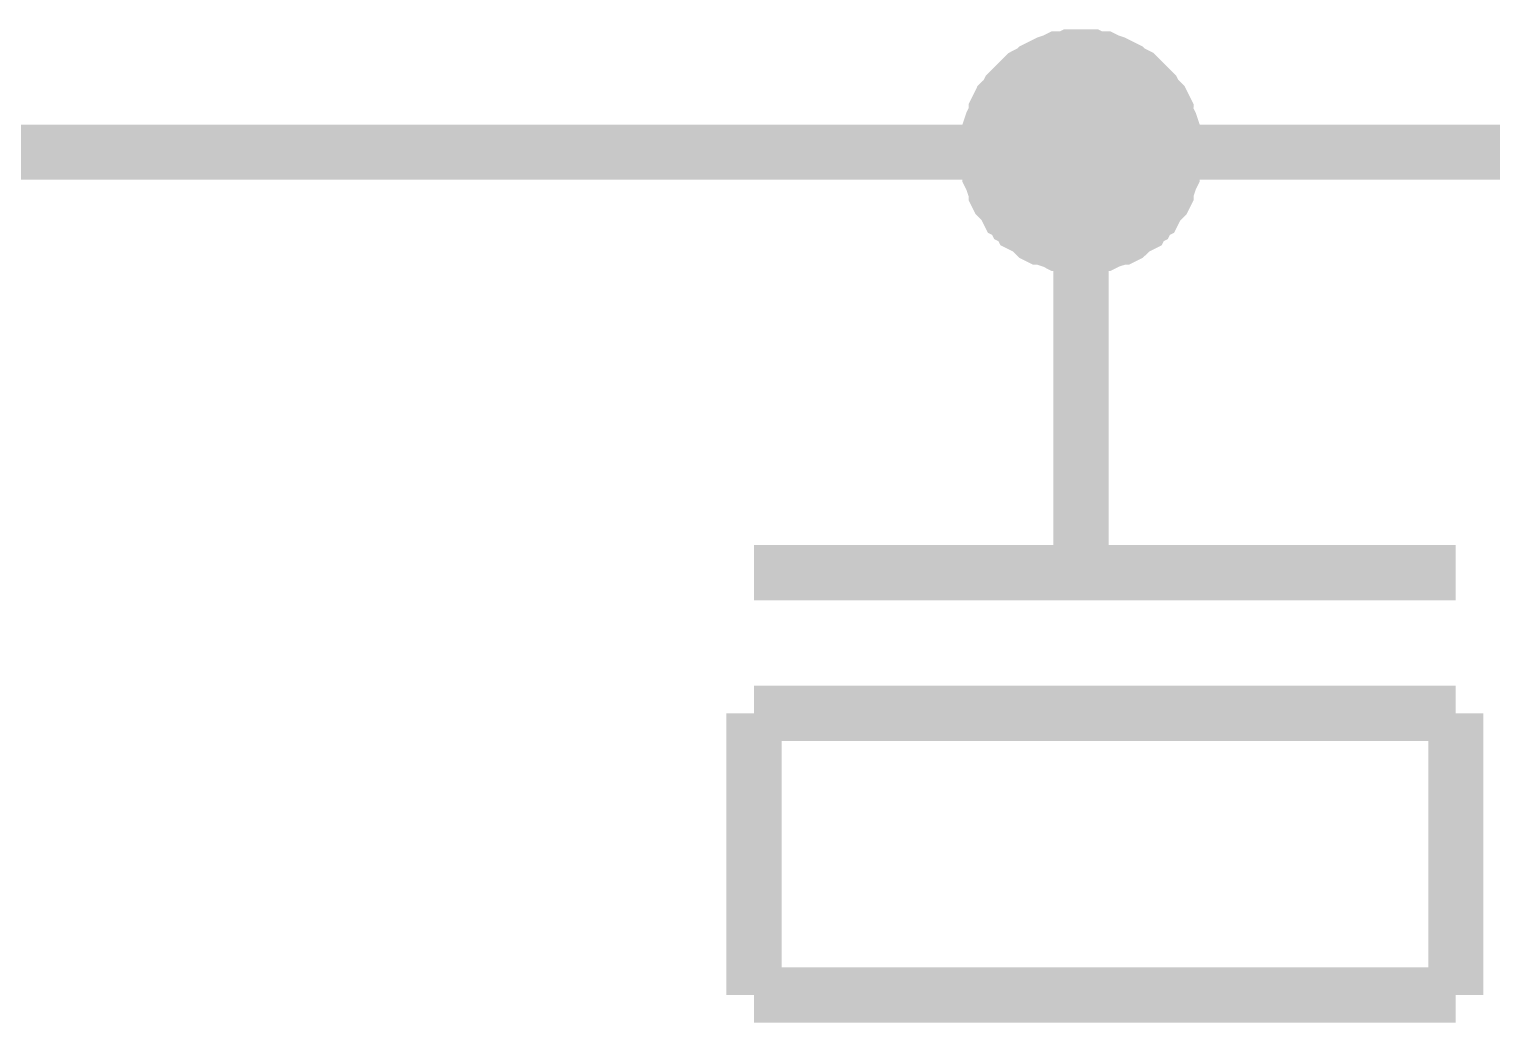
# Model space of a CAD drawing. Header units: millimetres. Extents: x 0 to 19, y 0 to 9.5.
# Drawn here: x 9.6755 to 9.9878, y 5.5138 to 5.7259 of the extents above; entities that cross this region are included whole.
import ezdxf

# ---------------------------------------------------------------- set-up
doc = ezdxf.new("R2010")
doc.units = ezdxf.units.MM
doc.header["$MEASUREMENT"] = 0
doc.layers.add('Sheet', color=255, linetype='Continuous')

msp = doc.modelspace()

# ---------------------------------------------------------------- linework, layer by layer
at = {"layer": 'Sheet'}
for points, const_width in [([(9.88021, 5.69965), (9.88021, 5.70053), (9.88021, 5.70186), (9.88065, 5.70274), (9.88065, 5.70363), (9.88065, 5.70451), (9.8811, 5.70584), (9.88154, 5.70672), (9.88198, 5.7076), (9.88198, 5.70849), (9.88242, 5.70937), (9.88286, 5.71026), (9.88375, 5.71114), (9.88419, 5.71158), (9.88463, 5.71247), (9.88552, 5.71335), (9.88596, 5.71379), (9.88684, 5.71468), (9.88729, 5.71512), (9.88817, 5.716), (9.88905, 5.71645), (9.88994, 5.71689), (9.89038, 5.71733), (9.89126, 5.71777), (9.89215, 5.71821), (9.89303, 5.71866), (9.89436, 5.7191), (9.89524, 5.71954), (9.89613, 5.71954), (9.89701, 5.71954), (9.8979, 5.71998), (9.89922, 5.71998), (9.90011, 5.71998)], 0.0118), ([(9.88021, 5.69965), (9.88021, 5.70053), (9.88021, 5.70186), (9.88065, 5.70274), (9.88065, 5.70363), (9.88065, 5.70451), (9.8811, 5.70584), (9.88154, 5.70672), (9.88198, 5.7076), (9.88198, 5.70849), (9.88242, 5.70937), (9.88286, 5.71026), (9.88375, 5.71114), (9.88419, 5.71158), (9.88463, 5.71247), (9.88552, 5.71335), (9.88596, 5.71379), (9.88684, 5.71468), (9.88729, 5.71512), (9.88817, 5.716), (9.88905, 5.71645), (9.88994, 5.71689), (9.89038, 5.71733), (9.89126, 5.71777), (9.89215, 5.71821), (9.89303, 5.71866), (9.89436, 5.7191), (9.89524, 5.71954), (9.89613, 5.71954), (9.89701, 5.71954), (9.8979, 5.71998), (9.89922, 5.71998), (9.90011, 5.71998)], 0.0118), ([(9.88021, 5.69965), (9.88021, 5.70053), (9.88021, 5.70186), (9.88065, 5.70274), (9.88065, 5.70363), (9.88065, 5.70451), (9.8811, 5.70584), (9.88154, 5.70672), (9.88198, 5.7076), (9.88198, 5.70849), (9.88242, 5.70937), (9.88286, 5.71026), (9.88375, 5.71114), (9.88419, 5.71158), (9.88463, 5.71247), (9.88552, 5.71335), (9.88596, 5.71379), (9.88684, 5.71468), (9.88729, 5.71512), (9.88817, 5.716), (9.88905, 5.71645), (9.88994, 5.71689), (9.89038, 5.71733), (9.89126, 5.71777), (9.89215, 5.71821), (9.89303, 5.71866), (9.89436, 5.7191), (9.89524, 5.71954), (9.89613, 5.71954), (9.89701, 5.71954), (9.8979, 5.71998), (9.89922, 5.71998), (9.90011, 5.71998)], 0.0118), ([(9.88021, 5.69965), (9.88021, 5.70053), (9.88021, 5.70186), (9.88065, 5.70274), (9.88065, 5.70363), (9.88065, 5.70451), (9.8811, 5.70584), (9.88154, 5.70672), (9.88198, 5.7076), (9.88198, 5.70849), (9.88242, 5.70937), (9.88286, 5.71026), (9.88375, 5.71114), (9.88419, 5.71158), (9.88463, 5.71247), (9.88552, 5.71335), (9.88596, 5.71379), (9.88684, 5.71468), (9.88729, 5.71512), (9.88817, 5.716), (9.88905, 5.71645), (9.88994, 5.71689), (9.89038, 5.71733), (9.89126, 5.71777), (9.89215, 5.71821), (9.89303, 5.71866), (9.89436, 5.7191), (9.89524, 5.71954), (9.89613, 5.71954), (9.89701, 5.71954), (9.8979, 5.71998), (9.89922, 5.71998), (9.90011, 5.71998)], 0.0118), ([(9.88021, 5.69965), (9.88021, 5.70053), (9.88021, 5.70186), (9.88065, 5.70274), (9.88065, 5.70363), (9.88065, 5.70451), (9.8811, 5.70584), (9.88154, 5.70672), (9.88198, 5.7076), (9.88198, 5.70849), (9.88242, 5.70937), (9.88286, 5.71026), (9.88375, 5.71114), (9.88419, 5.71158), (9.88463, 5.71247), (9.88552, 5.71335), (9.88596, 5.71379), (9.88684, 5.71468), (9.88729, 5.71512), (9.88817, 5.716), (9.88905, 5.71645), (9.88994, 5.71689), (9.89038, 5.71733), (9.89126, 5.71777), (9.89215, 5.71821), (9.89303, 5.71866), (9.89436, 5.7191), (9.89524, 5.71954), (9.89613, 5.71954), (9.89701, 5.71954), (9.8979, 5.71998), (9.89922, 5.71998), (9.90011, 5.71998)], 0.0118), ([(9.90011, 5.71998), (9.90011, 5.71998)], 0.0118), ([(9.90011, 5.71998), (9.90099, 5.71998), (9.90232, 5.71998), (9.9032, 5.71954), (9.90409, 5.71954), (9.90497, 5.71954), (9.90585, 5.7191), (9.90718, 5.71866), (9.90806, 5.71821), (9.90895, 5.71777), (9.90983, 5.71733), (9.91028, 5.71689), (9.91116, 5.71645), (9.91204, 5.716), (9.91293, 5.71512), (9.91337, 5.71468), (9.91425, 5.71379), (9.9147, 5.71335), (9.91558, 5.71247), (9.91602, 5.71158), (9.91647, 5.71114), (9.91735, 5.71026), (9.91779, 5.70937), (9.91823, 5.70849), (9.91823, 5.7076), (9.91868, 5.70672), (9.91912, 5.70584), (9.91956, 5.70451), (9.91956, 5.70363), (9.91956, 5.70274), (9.92, 5.70186), (9.92, 5.70053), (9.92, 5.69965)], 0.0118), ([(9.90011, 5.71998), (9.90011, 5.71998)], 0.0118), ([(9.90011, 5.71998), (9.90099, 5.71998), (9.90232, 5.71998), (9.9032, 5.71954), (9.90409, 5.71954), (9.90497, 5.71954), (9.90585, 5.7191), (9.90718, 5.71866), (9.90806, 5.71821), (9.90895, 5.71777), (9.90983, 5.71733), (9.91028, 5.71689), (9.91116, 5.71645), (9.91204, 5.716), (9.91293, 5.71512), (9.91337, 5.71468), (9.91425, 5.71379), (9.9147, 5.71335), (9.91558, 5.71247), (9.91602, 5.71158), (9.91647, 5.71114), (9.91735, 5.71026), (9.91779, 5.70937), (9.91823, 5.70849), (9.91823, 5.7076), (9.91868, 5.70672), (9.91912, 5.70584), (9.91956, 5.70451), (9.91956, 5.70363), (9.91956, 5.70274), (9.92, 5.70186), (9.92, 5.70053), (9.92, 5.69965)], 0.0118), ([(9.90011, 5.71998), (9.90011, 5.71998)], 0.0118), ([(9.90011, 5.71998), (9.90099, 5.71998), (9.90232, 5.71998), (9.9032, 5.71954), (9.90409, 5.71954), (9.90497, 5.71954), (9.90585, 5.7191), (9.90718, 5.71866), (9.90806, 5.71821), (9.90895, 5.71777), (9.90983, 5.71733), (9.91028, 5.71689), (9.91116, 5.71645), (9.91204, 5.716), (9.91293, 5.71512), (9.91337, 5.71468), (9.91425, 5.71379), (9.9147, 5.71335), (9.91558, 5.71247), (9.91602, 5.71158), (9.91647, 5.71114), (9.91735, 5.71026), (9.91779, 5.70937), (9.91823, 5.70849), (9.91823, 5.7076), (9.91868, 5.70672), (9.91912, 5.70584), (9.91956, 5.70451), (9.91956, 5.70363), (9.91956, 5.70274), (9.92, 5.70186), (9.92, 5.70053), (9.92, 5.69965)], 0.0118), ([(9.90011, 5.71998), (9.90011, 5.71998)], 0.0118), ([(9.90011, 5.71998), (9.90099, 5.71998), (9.90232, 5.71998), (9.9032, 5.71954), (9.90409, 5.71954), (9.90497, 5.71954), (9.90585, 5.7191), (9.90718, 5.71866), (9.90806, 5.71821), (9.90895, 5.71777), (9.90983, 5.71733), (9.91028, 5.71689), (9.91116, 5.71645), (9.91204, 5.716), (9.91293, 5.71512), (9.91337, 5.71468), (9.91425, 5.71379), (9.9147, 5.71335), (9.91558, 5.71247), (9.91602, 5.71158), (9.91647, 5.71114), (9.91735, 5.71026), (9.91779, 5.70937), (9.91823, 5.70849), (9.91823, 5.7076), (9.91868, 5.70672), (9.91912, 5.70584), (9.91956, 5.70451), (9.91956, 5.70363), (9.91956, 5.70274), (9.92, 5.70186), (9.92, 5.70053), (9.92, 5.69965)], 0.0118), ([(9.90011, 5.71998), (9.90011, 5.71998)], 0.0118), ([(9.90011, 5.71998), (9.90099, 5.71998), (9.90232, 5.71998), (9.9032, 5.71954), (9.90409, 5.71954), (9.90497, 5.71954), (9.90585, 5.7191), (9.90718, 5.71866), (9.90806, 5.71821), (9.90895, 5.71777), (9.90983, 5.71733), (9.91028, 5.71689), (9.91116, 5.71645), (9.91204, 5.716), (9.91293, 5.71512), (9.91337, 5.71468), (9.91425, 5.71379), (9.9147, 5.71335), (9.91558, 5.71247), (9.91602, 5.71158), (9.91647, 5.71114), (9.91735, 5.71026), (9.91779, 5.70937), (9.91823, 5.70849), (9.91823, 5.7076), (9.91868, 5.70672), (9.91912, 5.70584), (9.91956, 5.70451), (9.91956, 5.70363), (9.91956, 5.70274), (9.92, 5.70186), (9.92, 5.70053), (9.92, 5.69965)], 0.0118), ([(9.88021, 5.69965), (9.88021, 5.70053), (9.88021, 5.70186), (9.88065, 5.70274), (9.88065, 5.70363), (9.88065, 5.70451), (9.8811, 5.70584), (9.88154, 5.70672), (9.88198, 5.7076), (9.88198, 5.70849), (9.88242, 5.70937), (9.88286, 5.71026), (9.88375, 5.71114), (9.88419, 5.71158), (9.88463, 5.71247), (9.88552, 5.71335), (9.88596, 5.71379), (9.88684, 5.71468), (9.88729, 5.71512), (9.88817, 5.716), (9.88905, 5.71645), (9.88994, 5.71689), (9.89038, 5.71733), (9.89126, 5.71777), (9.89215, 5.71821), (9.89303, 5.71866), (9.89436, 5.7191), (9.89524, 5.71954), (9.89613, 5.71954), (9.89701, 5.71954), (9.8979, 5.71998), (9.89922, 5.71998), (9.90011, 5.71998)], 0.0039), ([(9.88021, 5.69965), (9.88021, 5.70053), (9.88021, 5.70186), (9.88065, 5.70274), (9.88065, 5.70363), (9.88065, 5.70451), (9.8811, 5.70584), (9.88154, 5.70672), (9.88198, 5.7076), (9.88198, 5.70849), (9.88242, 5.70937), (9.88286, 5.71026), (9.88375, 5.71114), (9.88419, 5.71158), (9.88463, 5.71247), (9.88552, 5.71335), (9.88596, 5.71379), (9.88684, 5.71468), (9.88729, 5.71512), (9.88817, 5.716), (9.88905, 5.71645), (9.88994, 5.71689), (9.89038, 5.71733), (9.89126, 5.71777), (9.89215, 5.71821), (9.89303, 5.71866), (9.89436, 5.7191), (9.89524, 5.71954), (9.89613, 5.71954), (9.89701, 5.71954), (9.8979, 5.71998), (9.89922, 5.71998), (9.90011, 5.71998)], 0.0039), ([(9.88021, 5.69965), (9.88021, 5.70053), (9.88021, 5.70186), (9.88065, 5.70274), (9.88065, 5.70363), (9.88065, 5.70451), (9.8811, 5.70584), (9.88154, 5.70672), (9.88198, 5.7076), (9.88198, 5.70849), (9.88242, 5.70937), (9.88286, 5.71026), (9.88375, 5.71114), (9.88419, 5.71158), (9.88463, 5.71247), (9.88552, 5.71335), (9.88596, 5.71379), (9.88684, 5.71468), (9.88729, 5.71512), (9.88817, 5.716), (9.88905, 5.71645), (9.88994, 5.71689), (9.89038, 5.71733), (9.89126, 5.71777), (9.89215, 5.71821), (9.89303, 5.71866), (9.89436, 5.7191), (9.89524, 5.71954), (9.89613, 5.71954), (9.89701, 5.71954), (9.8979, 5.71998), (9.89922, 5.71998), (9.90011, 5.71998)], 0.0039), ([(9.88021, 5.69965), (9.88021, 5.70053), (9.88021, 5.70186), (9.88065, 5.70274), (9.88065, 5.70363), (9.88065, 5.70451), (9.8811, 5.70584), (9.88154, 5.70672), (9.88198, 5.7076), (9.88198, 5.70849), (9.88242, 5.70937), (9.88286, 5.71026), (9.88375, 5.71114), (9.88419, 5.71158), (9.88463, 5.71247), (9.88552, 5.71335), (9.88596, 5.71379), (9.88684, 5.71468), (9.88729, 5.71512), (9.88817, 5.716), (9.88905, 5.71645), (9.88994, 5.71689), (9.89038, 5.71733), (9.89126, 5.71777), (9.89215, 5.71821), (9.89303, 5.71866), (9.89436, 5.7191), (9.89524, 5.71954), (9.89613, 5.71954), (9.89701, 5.71954), (9.8979, 5.71998), (9.89922, 5.71998), (9.90011, 5.71998)], 0.0039), ([(9.88021, 5.69965), (9.88021, 5.70053), (9.88021, 5.70186), (9.88065, 5.70274), (9.88065, 5.70363), (9.88065, 5.70451), (9.8811, 5.70584), (9.88154, 5.70672), (9.88198, 5.7076), (9.88198, 5.70849), (9.88242, 5.70937), (9.88286, 5.71026), (9.88375, 5.71114), (9.88419, 5.71158), (9.88463, 5.71247), (9.88552, 5.71335), (9.88596, 5.71379), (9.88684, 5.71468), (9.88729, 5.71512), (9.88817, 5.716), (9.88905, 5.71645), (9.88994, 5.71689), (9.89038, 5.71733), (9.89126, 5.71777), (9.89215, 5.71821), (9.89303, 5.71866), (9.89436, 5.7191), (9.89524, 5.71954), (9.89613, 5.71954), (9.89701, 5.71954), (9.8979, 5.71998), (9.89922, 5.71998), (9.90011, 5.71998)], 0.0039), ([(9.90011, 5.71998), (9.90011, 5.71998)], 0.0039), ([(9.90011, 5.71998), (9.90099, 5.71998), (9.90232, 5.71998), (9.9032, 5.71954), (9.90409, 5.71954), (9.90497, 5.71954), (9.90585, 5.7191), (9.90718, 5.71866), (9.90806, 5.71821), (9.90895, 5.71777), (9.90983, 5.71733), (9.91028, 5.71689), (9.91116, 5.71645), (9.91204, 5.716), (9.91293, 5.71512), (9.91337, 5.71468), (9.91425, 5.71379), (9.9147, 5.71335), (9.91558, 5.71247), (9.91602, 5.71158), (9.91647, 5.71114), (9.91735, 5.71026), (9.91779, 5.70937), (9.91823, 5.70849), (9.91823, 5.7076), (9.91868, 5.70672), (9.91912, 5.70584), (9.91956, 5.70451), (9.91956, 5.70363), (9.91956, 5.70274), (9.92, 5.70186), (9.92, 5.70053), (9.92, 5.69965)], 0.0039), ([(9.90011, 5.71998), (9.90011, 5.71998)], 0.0039), ([(9.90011, 5.71998), (9.90099, 5.71998), (9.90232, 5.71998), (9.9032, 5.71954), (9.90409, 5.71954), (9.90497, 5.71954), (9.90585, 5.7191), (9.90718, 5.71866), (9.90806, 5.71821), (9.90895, 5.71777), (9.90983, 5.71733), (9.91028, 5.71689), (9.91116, 5.71645), (9.91204, 5.716), (9.91293, 5.71512), (9.91337, 5.71468), (9.91425, 5.71379), (9.9147, 5.71335), (9.91558, 5.71247), (9.91602, 5.71158), (9.91647, 5.71114), (9.91735, 5.71026), (9.91779, 5.70937), (9.91823, 5.70849), (9.91823, 5.7076), (9.91868, 5.70672), (9.91912, 5.70584), (9.91956, 5.70451), (9.91956, 5.70363), (9.91956, 5.70274), (9.92, 5.70186), (9.92, 5.70053), (9.92, 5.69965)], 0.0039), ([(9.90011, 5.71998), (9.90011, 5.71998)], 0.0039), ([(9.90011, 5.71998), (9.90099, 5.71998), (9.90232, 5.71998), (9.9032, 5.71954), (9.90409, 5.71954), (9.90497, 5.71954), (9.90585, 5.7191), (9.90718, 5.71866), (9.90806, 5.71821), (9.90895, 5.71777), (9.90983, 5.71733), (9.91028, 5.71689), (9.91116, 5.71645), (9.91204, 5.716), (9.91293, 5.71512), (9.91337, 5.71468), (9.91425, 5.71379), (9.9147, 5.71335), (9.91558, 5.71247), (9.91602, 5.71158), (9.91647, 5.71114), (9.91735, 5.71026), (9.91779, 5.70937), (9.91823, 5.70849), (9.91823, 5.7076), (9.91868, 5.70672), (9.91912, 5.70584), (9.91956, 5.70451), (9.91956, 5.70363), (9.91956, 5.70274), (9.92, 5.70186), (9.92, 5.70053), (9.92, 5.69965)], 0.0039), ([(9.90011, 5.71998), (9.90011, 5.71998)], 0.0039), ([(9.90011, 5.71998), (9.90099, 5.71998), (9.90232, 5.71998), (9.9032, 5.71954), (9.90409, 5.71954), (9.90497, 5.71954), (9.90585, 5.7191), (9.90718, 5.71866), (9.90806, 5.71821), (9.90895, 5.71777), (9.90983, 5.71733), (9.91028, 5.71689), (9.91116, 5.71645), (9.91204, 5.716), (9.91293, 5.71512), (9.91337, 5.71468), (9.91425, 5.71379), (9.9147, 5.71335), (9.91558, 5.71247), (9.91602, 5.71158), (9.91647, 5.71114), (9.91735, 5.71026), (9.91779, 5.70937), (9.91823, 5.70849), (9.91823, 5.7076), (9.91868, 5.70672), (9.91912, 5.70584), (9.91956, 5.70451), (9.91956, 5.70363), (9.91956, 5.70274), (9.92, 5.70186), (9.92, 5.70053), (9.92, 5.69965)], 0.0039), ([(9.90011, 5.71998), (9.90011, 5.71998)], 0.0039), ([(9.90011, 5.71998), (9.90099, 5.71998), (9.90232, 5.71998), (9.9032, 5.71954), (9.90409, 5.71954), (9.90497, 5.71954), (9.90585, 5.7191), (9.90718, 5.71866), (9.90806, 5.71821), (9.90895, 5.71777), (9.90983, 5.71733), (9.91028, 5.71689), (9.91116, 5.71645), (9.91204, 5.716), (9.91293, 5.71512), (9.91337, 5.71468), (9.91425, 5.71379), (9.9147, 5.71335), (9.91558, 5.71247), (9.91602, 5.71158), (9.91647, 5.71114), (9.91735, 5.71026), (9.91779, 5.70937), (9.91823, 5.70849), (9.91823, 5.7076), (9.91868, 5.70672), (9.91912, 5.70584), (9.91956, 5.70451), (9.91956, 5.70363), (9.91956, 5.70274), (9.92, 5.70186), (9.92, 5.70053), (9.92, 5.69965)], 0.0039), ([(9.60036, 5.69965), (9.90011, 5.69965), (10.40013, 5.69965)], 0.0118), ([(9.90011, 5.67975), (9.89922, 5.67975), (9.8979, 5.67975), (9.89701, 5.68019), (9.89613, 5.68019), (9.89524, 5.68019), (9.89436, 5.68064), (9.89303, 5.68108), (9.89215, 5.68152), (9.89126, 5.68152), (9.89038, 5.68196), (9.88994, 5.6824), (9.88905, 5.68329), (9.88817, 5.68373), (9.88729, 5.68417), (9.88684, 5.68506), (9.88596, 5.6855), (9.88552, 5.68638), (9.88463, 5.68683), (9.88419, 5.68771), (9.88375, 5.68859), (9.88286, 5.68948), (9.88242, 5.68992), (9.88198, 5.6908), (9.88198, 5.69169), (9.88154, 5.69257), (9.8811, 5.6939), (9.88065, 5.69478), (9.88065, 5.69567), (9.88065, 5.69655), (9.88021, 5.69744), (9.88021, 5.69876), (9.88021, 5.69965)], 0.0118), ([(9.88021, 5.69965), (9.88021, 5.69965)], 0.0118), ([(9.90011, 5.67975), (9.89922, 5.67975), (9.8979, 5.67975), (9.89701, 5.68019), (9.89613, 5.68019), (9.89524, 5.68019), (9.89436, 5.68064), (9.89303, 5.68108), (9.89215, 5.68152), (9.89126, 5.68152), (9.89038, 5.68196), (9.88994, 5.6824), (9.88905, 5.68329), (9.88817, 5.68373), (9.88729, 5.68417), (9.88684, 5.68506), (9.88596, 5.6855), (9.88552, 5.68638), (9.88463, 5.68683), (9.88419, 5.68771), (9.88375, 5.68859), (9.88286, 5.68948), (9.88242, 5.68992), (9.88198, 5.6908), (9.88198, 5.69169), (9.88154, 5.69257), (9.8811, 5.6939), (9.88065, 5.69478), (9.88065, 5.69567), (9.88065, 5.69655), (9.88021, 5.69744), (9.88021, 5.69876), (9.88021, 5.69965)], 0.0118), ([(9.88021, 5.69965), (9.88021, 5.69965)], 0.0118), ([(9.90011, 5.67975), (9.89922, 5.67975), (9.8979, 5.67975), (9.89701, 5.68019), (9.89613, 5.68019), (9.89524, 5.68019), (9.89436, 5.68064), (9.89303, 5.68108), (9.89215, 5.68152), (9.89126, 5.68152), (9.89038, 5.68196), (9.88994, 5.6824), (9.88905, 5.68329), (9.88817, 5.68373), (9.88729, 5.68417), (9.88684, 5.68506), (9.88596, 5.6855), (9.88552, 5.68638), (9.88463, 5.68683), (9.88419, 5.68771), (9.88375, 5.68859), (9.88286, 5.68948), (9.88242, 5.68992), (9.88198, 5.6908), (9.88198, 5.69169), (9.88154, 5.69257), (9.8811, 5.6939), (9.88065, 5.69478), (9.88065, 5.69567), (9.88065, 5.69655), (9.88021, 5.69744), (9.88021, 5.69876), (9.88021, 5.69965)], 0.0118), ([(9.88021, 5.69965), (9.88021, 5.69965)], 0.0118), ([(9.90011, 5.67975), (9.89922, 5.67975), (9.8979, 5.67975), (9.89701, 5.68019), (9.89613, 5.68019), (9.89524, 5.68019), (9.89436, 5.68064), (9.89303, 5.68108), (9.89215, 5.68152), (9.89126, 5.68152), (9.89038, 5.68196), (9.88994, 5.6824), (9.88905, 5.68329), (9.88817, 5.68373), (9.88729, 5.68417), (9.88684, 5.68506), (9.88596, 5.6855), (9.88552, 5.68638), (9.88463, 5.68683), (9.88419, 5.68771), (9.88375, 5.68859), (9.88286, 5.68948), (9.88242, 5.68992), (9.88198, 5.6908), (9.88198, 5.69169), (9.88154, 5.69257), (9.8811, 5.6939), (9.88065, 5.69478), (9.88065, 5.69567), (9.88065, 5.69655), (9.88021, 5.69744), (9.88021, 5.69876), (9.88021, 5.69965)], 0.0118), ([(9.88021, 5.69965), (9.88021, 5.69965)], 0.0118), ([(9.90011, 5.67975), (9.89922, 5.67975), (9.8979, 5.67975), (9.89701, 5.68019), (9.89613, 5.68019), (9.89524, 5.68019), (9.89436, 5.68064), (9.89303, 5.68108), (9.89215, 5.68152), (9.89126, 5.68152), (9.89038, 5.68196), (9.88994, 5.6824), (9.88905, 5.68329), (9.88817, 5.68373), (9.88729, 5.68417), (9.88684, 5.68506), (9.88596, 5.6855), (9.88552, 5.68638), (9.88463, 5.68683), (9.88419, 5.68771), (9.88375, 5.68859), (9.88286, 5.68948), (9.88242, 5.68992), (9.88198, 5.6908), (9.88198, 5.69169), (9.88154, 5.69257), (9.8811, 5.6939), (9.88065, 5.69478), (9.88065, 5.69567), (9.88065, 5.69655), (9.88021, 5.69744), (9.88021, 5.69876), (9.88021, 5.69965)], 0.0118), ([(9.88021, 5.69965), (9.88021, 5.69965)], 0.0118), ([(9.92, 5.69965), (9.92, 5.69876), (9.92, 5.69744), (9.91956, 5.69655), (9.91956, 5.69567), (9.91956, 5.69478), (9.91912, 5.6939), (9.91868, 5.69257), (9.91823, 5.69169), (9.91823, 5.6908), (9.91779, 5.68992), (9.91735, 5.68948), (9.91647, 5.68859), (9.91602, 5.68771), (9.91558, 5.68683), (9.9147, 5.68638), (9.91425, 5.6855), (9.91337, 5.68506), (9.91293, 5.68417), (9.91204, 5.68373), (9.91116, 5.68329), (9.91028, 5.6824), (9.90983, 5.68196), (9.90895, 5.68152), (9.90806, 5.68152), (9.90718, 5.68108), (9.90585, 5.68064), (9.90497, 5.68019), (9.90409, 5.68019), (9.9032, 5.68019), (9.90232, 5.67975), (9.90099, 5.67975), (9.90011, 5.67975)], 0.0118), ([(9.90011, 5.6099), (9.90011, 5.69965)], 0.0118), ([(9.92, 5.69965), (9.92, 5.69876), (9.92, 5.69744), (9.91956, 5.69655), (9.91956, 5.69567), (9.91956, 5.69478), (9.91912, 5.6939), (9.91868, 5.69257), (9.91823, 5.69169), (9.91823, 5.6908), (9.91779, 5.68992), (9.91735, 5.68948), (9.91647, 5.68859), (9.91602, 5.68771), (9.91558, 5.68683), (9.9147, 5.68638), (9.91425, 5.6855), (9.91337, 5.68506), (9.91293, 5.68417), (9.91204, 5.68373), (9.91116, 5.68329), (9.91028, 5.6824), (9.90983, 5.68196), (9.90895, 5.68152), (9.90806, 5.68152), (9.90718, 5.68108), (9.90585, 5.68064), (9.90497, 5.68019), (9.90409, 5.68019), (9.9032, 5.68019), (9.90232, 5.67975), (9.90099, 5.67975), (9.90011, 5.67975)], 0.0118), ([(9.92, 5.69965), (9.92, 5.69876), (9.92, 5.69744), (9.91956, 5.69655), (9.91956, 5.69567), (9.91956, 5.69478), (9.91912, 5.6939), (9.91868, 5.69257), (9.91823, 5.69169), (9.91823, 5.6908), (9.91779, 5.68992), (9.91735, 5.68948), (9.91647, 5.68859), (9.91602, 5.68771), (9.91558, 5.68683), (9.9147, 5.68638), (9.91425, 5.6855), (9.91337, 5.68506), (9.91293, 5.68417), (9.91204, 5.68373), (9.91116, 5.68329), (9.91028, 5.6824), (9.90983, 5.68196), (9.90895, 5.68152), (9.90806, 5.68152), (9.90718, 5.68108), (9.90585, 5.68064), (9.90497, 5.68019), (9.90409, 5.68019), (9.9032, 5.68019), (9.90232, 5.67975), (9.90099, 5.67975), (9.90011, 5.67975)], 0.0118), ([(9.92, 5.69965), (9.92, 5.69876), (9.92, 5.69744), (9.91956, 5.69655), (9.91956, 5.69567), (9.91956, 5.69478), (9.91912, 5.6939), (9.91868, 5.69257), (9.91823, 5.69169), (9.91823, 5.6908), (9.91779, 5.68992), (9.91735, 5.68948), (9.91647, 5.68859), (9.91602, 5.68771), (9.91558, 5.68683), (9.9147, 5.68638), (9.91425, 5.6855), (9.91337, 5.68506), (9.91293, 5.68417), (9.91204, 5.68373), (9.91116, 5.68329), (9.91028, 5.6824), (9.90983, 5.68196), (9.90895, 5.68152), (9.90806, 5.68152), (9.90718, 5.68108), (9.90585, 5.68064), (9.90497, 5.68019), (9.90409, 5.68019), (9.9032, 5.68019), (9.90232, 5.67975), (9.90099, 5.67975), (9.90011, 5.67975)], 0.0118), ([(9.92, 5.69965), (9.92, 5.69876), (9.92, 5.69744), (9.91956, 5.69655), (9.91956, 5.69567), (9.91956, 5.69478), (9.91912, 5.6939), (9.91868, 5.69257), (9.91823, 5.69169), (9.91823, 5.6908), (9.91779, 5.68992), (9.91735, 5.68948), (9.91647, 5.68859), (9.91602, 5.68771), (9.91558, 5.68683), (9.9147, 5.68638), (9.91425, 5.6855), (9.91337, 5.68506), (9.91293, 5.68417), (9.91204, 5.68373), (9.91116, 5.68329), (9.91028, 5.6824), (9.90983, 5.68196), (9.90895, 5.68152), (9.90806, 5.68152), (9.90718, 5.68108), (9.90585, 5.68064), (9.90497, 5.68019), (9.90409, 5.68019), (9.9032, 5.68019), (9.90232, 5.67975), (9.90099, 5.67975), (9.90011, 5.67975)], 0.0118), ([(9.92, 5.69965), (9.92, 5.69965), (9.92, 5.69965), (9.92, 5.69965), (9.92, 5.69965), (9.92, 5.69965), (9.92, 5.69965), (9.92, 5.69965), (9.92, 5.69965), (9.92, 5.69965), (9.92, 5.69965), (9.92, 5.69965), (9.92, 5.69965), (9.92, 5.69965), (9.92, 5.69965), (9.92, 5.69965), (9.92, 5.69965), (9.92, 5.69965), (9.92, 5.69965), (9.92, 5.69965), (9.92, 5.69965), (9.92, 5.69965), (9.92, 5.69965), (9.92, 5.69965), (9.92, 5.69965), (9.92, 5.69965), (9.92, 5.69965), (9.92, 5.69965), (9.92, 5.69965), (9.92, 5.69965), (9.92, 5.69965), (9.92, 5.69965), (9.92, 5.69965)], 0.0118), ([(9.92, 5.69965), (9.92, 5.69965)], 0.0118), ([(9.92, 5.69965), (9.92, 5.69965), (9.92, 5.69965), (9.92, 5.69965), (9.92, 5.69965), (9.92, 5.69965), (9.92, 5.69965), (9.92, 5.69965), (9.92, 5.69965), (9.92, 5.69965), (9.92, 5.69965), (9.92, 5.69965), (9.92, 5.69965), (9.92, 5.69965), (9.92, 5.69965), (9.92, 5.69965), (9.92, 5.69965), (9.92, 5.69965), (9.92, 5.69965), (9.92, 5.69965), (9.92, 5.69965), (9.92, 5.69965), (9.92, 5.69965), (9.92, 5.69965), (9.92, 5.69965), (9.92, 5.69965), (9.92, 5.69965), (9.92, 5.69965), (9.92, 5.69965), (9.92, 5.69965), (9.92, 5.69965), (9.92, 5.69965), (9.92, 5.69965)], 0.0118), ([(9.92, 5.69965), (9.92, 5.69965)], 0.0118), ([(9.92, 5.69965), (9.92, 5.69965), (9.92, 5.69965), (9.92, 5.69965), (9.92, 5.69965), (9.92, 5.69965), (9.92, 5.69965), (9.92, 5.69965), (9.92, 5.69965), (9.92, 5.69965), (9.92, 5.69965), (9.92, 5.69965), (9.92, 5.69965), (9.92, 5.69965), (9.92, 5.69965), (9.92, 5.69965), (9.92, 5.69965), (9.92, 5.69965), (9.92, 5.69965), (9.92, 5.69965), (9.92, 5.69965), (9.92, 5.69965), (9.92, 5.69965), (9.92, 5.69965), (9.92, 5.69965), (9.92, 5.69965), (9.92, 5.69965), (9.92, 5.69965), (9.92, 5.69965), (9.92, 5.69965), (9.92, 5.69965), (9.92, 5.69965), (9.92, 5.69965)], 0.0118), ([(9.92, 5.69965), (9.92, 5.69965)], 0.0118), ([(9.92, 5.69965), (9.92, 5.69965), (9.92, 5.69965), (9.92, 5.69965), (9.92, 5.69965), (9.92, 5.69965), (9.92, 5.69965), (9.92, 5.69965), (9.92, 5.69965), (9.92, 5.69965), (9.92, 5.69965), (9.92, 5.69965), (9.92, 5.69965), (9.92, 5.69965), (9.92, 5.69965), (9.92, 5.69965), (9.92, 5.69965), (9.92, 5.69965), (9.92, 5.69965), (9.92, 5.69965), (9.92, 5.69965), (9.92, 5.69965), (9.92, 5.69965), (9.92, 5.69965), (9.92, 5.69965), (9.92, 5.69965), (9.92, 5.69965), (9.92, 5.69965), (9.92, 5.69965), (9.92, 5.69965), (9.92, 5.69965), (9.92, 5.69965), (9.92, 5.69965)], 0.0118), ([(9.92, 5.69965), (9.92, 5.69965)], 0.0118), ([(9.92, 5.69965), (9.92, 5.69965), (9.92, 5.69965), (9.92, 5.69965), (9.92, 5.69965), (9.92, 5.69965), (9.92, 5.69965), (9.92, 5.69965), (9.92, 5.69965), (9.92, 5.69965), (9.92, 5.69965), (9.92, 5.69965), (9.92, 5.69965), (9.92, 5.69965), (9.92, 5.69965), (9.92, 5.69965), (9.92, 5.69965), (9.92, 5.69965), (9.92, 5.69965), (9.92, 5.69965), (9.92, 5.69965), (9.92, 5.69965), (9.92, 5.69965), (9.92, 5.69965), (9.92, 5.69965), (9.92, 5.69965), (9.92, 5.69965), (9.92, 5.69965), (9.92, 5.69965), (9.92, 5.69965), (9.92, 5.69965), (9.92, 5.69965), (9.92, 5.69965)], 0.0118), ([(9.92, 5.69965), (9.92, 5.69965)], 0.0118), ([(9.90011, 5.67975), (9.89922, 5.67975), (9.8979, 5.67975), (9.89701, 5.68019), (9.89613, 5.68019), (9.89524, 5.68019), (9.89436, 5.68064), (9.89303, 5.68108), (9.89215, 5.68152), (9.89126, 5.68152), (9.89038, 5.68196), (9.88994, 5.6824), (9.88905, 5.68329), (9.88817, 5.68373), (9.88729, 5.68417), (9.88684, 5.68506), (9.88596, 5.6855), (9.88552, 5.68638), (9.88463, 5.68683), (9.88419, 5.68771), (9.88375, 5.68859), (9.88286, 5.68948), (9.88242, 5.68992), (9.88198, 5.6908), (9.88198, 5.69169), (9.88154, 5.69257), (9.8811, 5.6939), (9.88065, 5.69478), (9.88065, 5.69567), (9.88065, 5.69655), (9.88021, 5.69744), (9.88021, 5.69876), (9.88021, 5.69965)], 0.0039), ([(9.88021, 5.69965), (9.88021, 5.69965)], 0.0039), ([(9.90011, 5.67975), (9.89922, 5.67975), (9.8979, 5.67975), (9.89701, 5.68019), (9.89613, 5.68019), (9.89524, 5.68019), (9.89436, 5.68064), (9.89303, 5.68108), (9.89215, 5.68152), (9.89126, 5.68152), (9.89038, 5.68196), (9.88994, 5.6824), (9.88905, 5.68329), (9.88817, 5.68373), (9.88729, 5.68417), (9.88684, 5.68506), (9.88596, 5.6855), (9.88552, 5.68638), (9.88463, 5.68683), (9.88419, 5.68771), (9.88375, 5.68859), (9.88286, 5.68948), (9.88242, 5.68992), (9.88198, 5.6908), (9.88198, 5.69169), (9.88154, 5.69257), (9.8811, 5.6939), (9.88065, 5.69478), (9.88065, 5.69567), (9.88065, 5.69655), (9.88021, 5.69744), (9.88021, 5.69876), (9.88021, 5.69965)], 0.0039), ([(9.88021, 5.69965), (9.88021, 5.69965)], 0.0039), ([(9.90011, 5.67975), (9.89922, 5.67975), (9.8979, 5.67975), (9.89701, 5.68019), (9.89613, 5.68019), (9.89524, 5.68019), (9.89436, 5.68064), (9.89303, 5.68108), (9.89215, 5.68152), (9.89126, 5.68152), (9.89038, 5.68196), (9.88994, 5.6824), (9.88905, 5.68329), (9.88817, 5.68373), (9.88729, 5.68417), (9.88684, 5.68506), (9.88596, 5.6855), (9.88552, 5.68638), (9.88463, 5.68683), (9.88419, 5.68771), (9.88375, 5.68859), (9.88286, 5.68948), (9.88242, 5.68992), (9.88198, 5.6908), (9.88198, 5.69169), (9.88154, 5.69257), (9.8811, 5.6939), (9.88065, 5.69478), (9.88065, 5.69567), (9.88065, 5.69655), (9.88021, 5.69744), (9.88021, 5.69876), (9.88021, 5.69965)], 0.0039), ([(9.88021, 5.69965), (9.88021, 5.69965)], 0.0039), ([(9.90011, 5.67975), (9.89922, 5.67975), (9.8979, 5.67975), (9.89701, 5.68019), (9.89613, 5.68019), (9.89524, 5.68019), (9.89436, 5.68064), (9.89303, 5.68108), (9.89215, 5.68152), (9.89126, 5.68152), (9.89038, 5.68196), (9.88994, 5.6824), (9.88905, 5.68329), (9.88817, 5.68373), (9.88729, 5.68417), (9.88684, 5.68506), (9.88596, 5.6855), (9.88552, 5.68638), (9.88463, 5.68683), (9.88419, 5.68771), (9.88375, 5.68859), (9.88286, 5.68948), (9.88242, 5.68992), (9.88198, 5.6908), (9.88198, 5.69169), (9.88154, 5.69257), (9.8811, 5.6939), (9.88065, 5.69478), (9.88065, 5.69567), (9.88065, 5.69655), (9.88021, 5.69744), (9.88021, 5.69876), (9.88021, 5.69965)], 0.0039), ([(9.88021, 5.69965), (9.88021, 5.69965)], 0.0039), ([(9.90011, 5.67975), (9.89922, 5.67975), (9.8979, 5.67975), (9.89701, 5.68019), (9.89613, 5.68019), (9.89524, 5.68019), (9.89436, 5.68064), (9.89303, 5.68108), (9.89215, 5.68152), (9.89126, 5.68152), (9.89038, 5.68196), (9.88994, 5.6824), (9.88905, 5.68329), (9.88817, 5.68373), (9.88729, 5.68417), (9.88684, 5.68506), (9.88596, 5.6855), (9.88552, 5.68638), (9.88463, 5.68683), (9.88419, 5.68771), (9.88375, 5.68859), (9.88286, 5.68948), (9.88242, 5.68992), (9.88198, 5.6908), (9.88198, 5.69169), (9.88154, 5.69257), (9.8811, 5.6939), (9.88065, 5.69478), (9.88065, 5.69567), (9.88065, 5.69655), (9.88021, 5.69744), (9.88021, 5.69876), (9.88021, 5.69965)], 0.0039), ([(9.88021, 5.69965), (9.88021, 5.69965)], 0.0039), ([(9.92, 5.69965), (9.92, 5.69876), (9.92, 5.69744), (9.91956, 5.69655), (9.91956, 5.69567), (9.91956, 5.69478), (9.91912, 5.6939), (9.91868, 5.69257), (9.91823, 5.69169), (9.91823, 5.6908), (9.91779, 5.68992), (9.91735, 5.68948), (9.91647, 5.68859), (9.91602, 5.68771), (9.91558, 5.68683), (9.9147, 5.68638), (9.91425, 5.6855), (9.91337, 5.68506), (9.91293, 5.68417), (9.91204, 5.68373), (9.91116, 5.68329), (9.91028, 5.6824), (9.90983, 5.68196), (9.90895, 5.68152), (9.90806, 5.68152), (9.90718, 5.68108), (9.90585, 5.68064), (9.90497, 5.68019), (9.90409, 5.68019), (9.9032, 5.68019), (9.90232, 5.67975), (9.90099, 5.67975), (9.90011, 5.67975)], 0.0039), ([(9.92, 5.69965), (9.92, 5.69876), (9.92, 5.69744), (9.91956, 5.69655), (9.91956, 5.69567), (9.91956, 5.69478), (9.91912, 5.6939), (9.91868, 5.69257), (9.91823, 5.69169), (9.91823, 5.6908), (9.91779, 5.68992), (9.91735, 5.68948), (9.91647, 5.68859), (9.91602, 5.68771), (9.91558, 5.68683), (9.9147, 5.68638), (9.91425, 5.6855), (9.91337, 5.68506), (9.91293, 5.68417), (9.91204, 5.68373), (9.91116, 5.68329), (9.91028, 5.6824), (9.90983, 5.68196), (9.90895, 5.68152), (9.90806, 5.68152), (9.90718, 5.68108), (9.90585, 5.68064), (9.90497, 5.68019), (9.90409, 5.68019), (9.9032, 5.68019), (9.90232, 5.67975), (9.90099, 5.67975), (9.90011, 5.67975)], 0.0039), ([(9.92, 5.69965), (9.92, 5.69876), (9.92, 5.69744), (9.91956, 5.69655), (9.91956, 5.69567), (9.91956, 5.69478), (9.91912, 5.6939), (9.91868, 5.69257), (9.91823, 5.69169), (9.91823, 5.6908), (9.91779, 5.68992), (9.91735, 5.68948), (9.91647, 5.68859), (9.91602, 5.68771), (9.91558, 5.68683), (9.9147, 5.68638), (9.91425, 5.6855), (9.91337, 5.68506), (9.91293, 5.68417), (9.91204, 5.68373), (9.91116, 5.68329), (9.91028, 5.6824), (9.90983, 5.68196), (9.90895, 5.68152), (9.90806, 5.68152), (9.90718, 5.68108), (9.90585, 5.68064), (9.90497, 5.68019), (9.90409, 5.68019), (9.9032, 5.68019), (9.90232, 5.67975), (9.90099, 5.67975), (9.90011, 5.67975)], 0.0039), ([(9.92, 5.69965), (9.92, 5.69876), (9.92, 5.69744), (9.91956, 5.69655), (9.91956, 5.69567), (9.91956, 5.69478), (9.91912, 5.6939), (9.91868, 5.69257), (9.91823, 5.69169), (9.91823, 5.6908), (9.91779, 5.68992), (9.91735, 5.68948), (9.91647, 5.68859), (9.91602, 5.68771), (9.91558, 5.68683), (9.9147, 5.68638), (9.91425, 5.6855), (9.91337, 5.68506), (9.91293, 5.68417), (9.91204, 5.68373), (9.91116, 5.68329), (9.91028, 5.6824), (9.90983, 5.68196), (9.90895, 5.68152), (9.90806, 5.68152), (9.90718, 5.68108), (9.90585, 5.68064), (9.90497, 5.68019), (9.90409, 5.68019), (9.9032, 5.68019), (9.90232, 5.67975), (9.90099, 5.67975), (9.90011, 5.67975)], 0.0039), ([(9.92, 5.69965), (9.92, 5.69876), (9.92, 5.69744), (9.91956, 5.69655), (9.91956, 5.69567), (9.91956, 5.69478), (9.91912, 5.6939), (9.91868, 5.69257), (9.91823, 5.69169), (9.91823, 5.6908), (9.91779, 5.68992), (9.91735, 5.68948), (9.91647, 5.68859), (9.91602, 5.68771), (9.91558, 5.68683), (9.9147, 5.68638), (9.91425, 5.6855), (9.91337, 5.68506), (9.91293, 5.68417), (9.91204, 5.68373), (9.91116, 5.68329), (9.91028, 5.6824), (9.90983, 5.68196), (9.90895, 5.68152), (9.90806, 5.68152), (9.90718, 5.68108), (9.90585, 5.68064), (9.90497, 5.68019), (9.90409, 5.68019), (9.9032, 5.68019), (9.90232, 5.67975), (9.90099, 5.67975), (9.90011, 5.67975)], 0.0039), ([(9.92, 5.69965), (9.92, 5.69965), (9.92, 5.69965), (9.92, 5.69965), (9.92, 5.69965), (9.92, 5.69965), (9.92, 5.69965), (9.92, 5.69965), (9.92, 5.69965), (9.92, 5.69965), (9.92, 5.69965), (9.92, 5.69965), (9.92, 5.69965), (9.92, 5.69965), (9.92, 5.69965), (9.92, 5.69965), (9.92, 5.69965), (9.92, 5.69965), (9.92, 5.69965), (9.92, 5.69965), (9.92, 5.69965), (9.92, 5.69965), (9.92, 5.69965), (9.92, 5.69965), (9.92, 5.69965), (9.92, 5.69965), (9.92, 5.69965), (9.92, 5.69965), (9.92, 5.69965), (9.92, 5.69965), (9.92, 5.69965), (9.92, 5.69965), (9.92, 5.69965)], 0.0039), ([(9.92, 5.69965), (9.92, 5.69965)], 0.0039), ([(9.92, 5.69965), (9.92, 5.69965), (9.92, 5.69965), (9.92, 5.69965), (9.92, 5.69965), (9.92, 5.69965), (9.92, 5.69965), (9.92, 5.69965), (9.92, 5.69965), (9.92, 5.69965), (9.92, 5.69965), (9.92, 5.69965), (9.92, 5.69965), (9.92, 5.69965), (9.92, 5.69965), (9.92, 5.69965), (9.92, 5.69965), (9.92, 5.69965), (9.92, 5.69965), (9.92, 5.69965), (9.92, 5.69965), (9.92, 5.69965), (9.92, 5.69965), (9.92, 5.69965), (9.92, 5.69965), (9.92, 5.69965), (9.92, 5.69965), (9.92, 5.69965), (9.92, 5.69965), (9.92, 5.69965), (9.92, 5.69965), (9.92, 5.69965), (9.92, 5.69965)], 0.0039), ([(9.92, 5.69965), (9.92, 5.69965)], 0.0039), ([(9.92, 5.69965), (9.92, 5.69965), (9.92, 5.69965), (9.92, 5.69965), (9.92, 5.69965), (9.92, 5.69965), (9.92, 5.69965), (9.92, 5.69965), (9.92, 5.69965), (9.92, 5.69965), (9.92, 5.69965), (9.92, 5.69965), (9.92, 5.69965), (9.92, 5.69965), (9.92, 5.69965), (9.92, 5.69965), (9.92, 5.69965), (9.92, 5.69965), (9.92, 5.69965), (9.92, 5.69965), (9.92, 5.69965), (9.92, 5.69965), (9.92, 5.69965), (9.92, 5.69965), (9.92, 5.69965), (9.92, 5.69965), (9.92, 5.69965), (9.92, 5.69965), (9.92, 5.69965), (9.92, 5.69965), (9.92, 5.69965), (9.92, 5.69965), (9.92, 5.69965)], 0.0039), ([(9.92, 5.69965), (9.92, 5.69965)], 0.0039), ([(9.92, 5.69965), (9.92, 5.69965), (9.92, 5.69965), (9.92, 5.69965), (9.92, 5.69965), (9.92, 5.69965), (9.92, 5.69965), (9.92, 5.69965), (9.92, 5.69965), (9.92, 5.69965), (9.92, 5.69965), (9.92, 5.69965), (9.92, 5.69965), (9.92, 5.69965), (9.92, 5.69965), (9.92, 5.69965), (9.92, 5.69965), (9.92, 5.69965), (9.92, 5.69965), (9.92, 5.69965), (9.92, 5.69965), (9.92, 5.69965), (9.92, 5.69965), (9.92, 5.69965), (9.92, 5.69965), (9.92, 5.69965), (9.92, 5.69965), (9.92, 5.69965), (9.92, 5.69965), (9.92, 5.69965), (9.92, 5.69965), (9.92, 5.69965), (9.92, 5.69965)], 0.0039), ([(9.92, 5.69965), (9.92, 5.69965)], 0.0039), ([(9.92, 5.69965), (9.92, 5.69965), (9.92, 5.69965), (9.92, 5.69965), (9.92, 5.69965), (9.92, 5.69965), (9.92, 5.69965), (9.92, 5.69965), (9.92, 5.69965), (9.92, 5.69965), (9.92, 5.69965), (9.92, 5.69965), (9.92, 5.69965), (9.92, 5.69965), (9.92, 5.69965), (9.92, 5.69965), (9.92, 5.69965), (9.92, 5.69965), (9.92, 5.69965), (9.92, 5.69965), (9.92, 5.69965), (9.92, 5.69965), (9.92, 5.69965), (9.92, 5.69965), (9.92, 5.69965), (9.92, 5.69965), (9.92, 5.69965), (9.92, 5.69965), (9.92, 5.69965), (9.92, 5.69965), (9.92, 5.69965), (9.92, 5.69965), (9.92, 5.69965)], 0.0039), ([(9.92, 5.69965), (9.92, 5.69965)], 0.0039), ([(9.90011, 5.6099), (9.90011, 5.62979)], 0.0118), ([(9.83025, 5.6099), (9.98013, 5.6099)], 0.0118), ([(9.83025, 5.51971), (9.83025, 5.57984)], 0.0118), ([(9.83025, 5.57984), (9.98013, 5.57984)], 0.0118), ([(9.98013, 5.57984), (9.98013, 5.51971)], 0.0118), ([(9.98013, 5.51971), (9.83025, 5.51971)], 0.0118)]:
    msp.add_lwpolyline(points, dxfattribs=dict(at, const_width=const_width))
at = {"layer": 'Sheet', "const_width": 0.02}
msp.add_lwpolyline([(9.89, 5.7, 1), (9.91, 5.7, 1)], format="xyb", close=True, dxfattribs=at)

doc.saveas('drawing.dxf')
